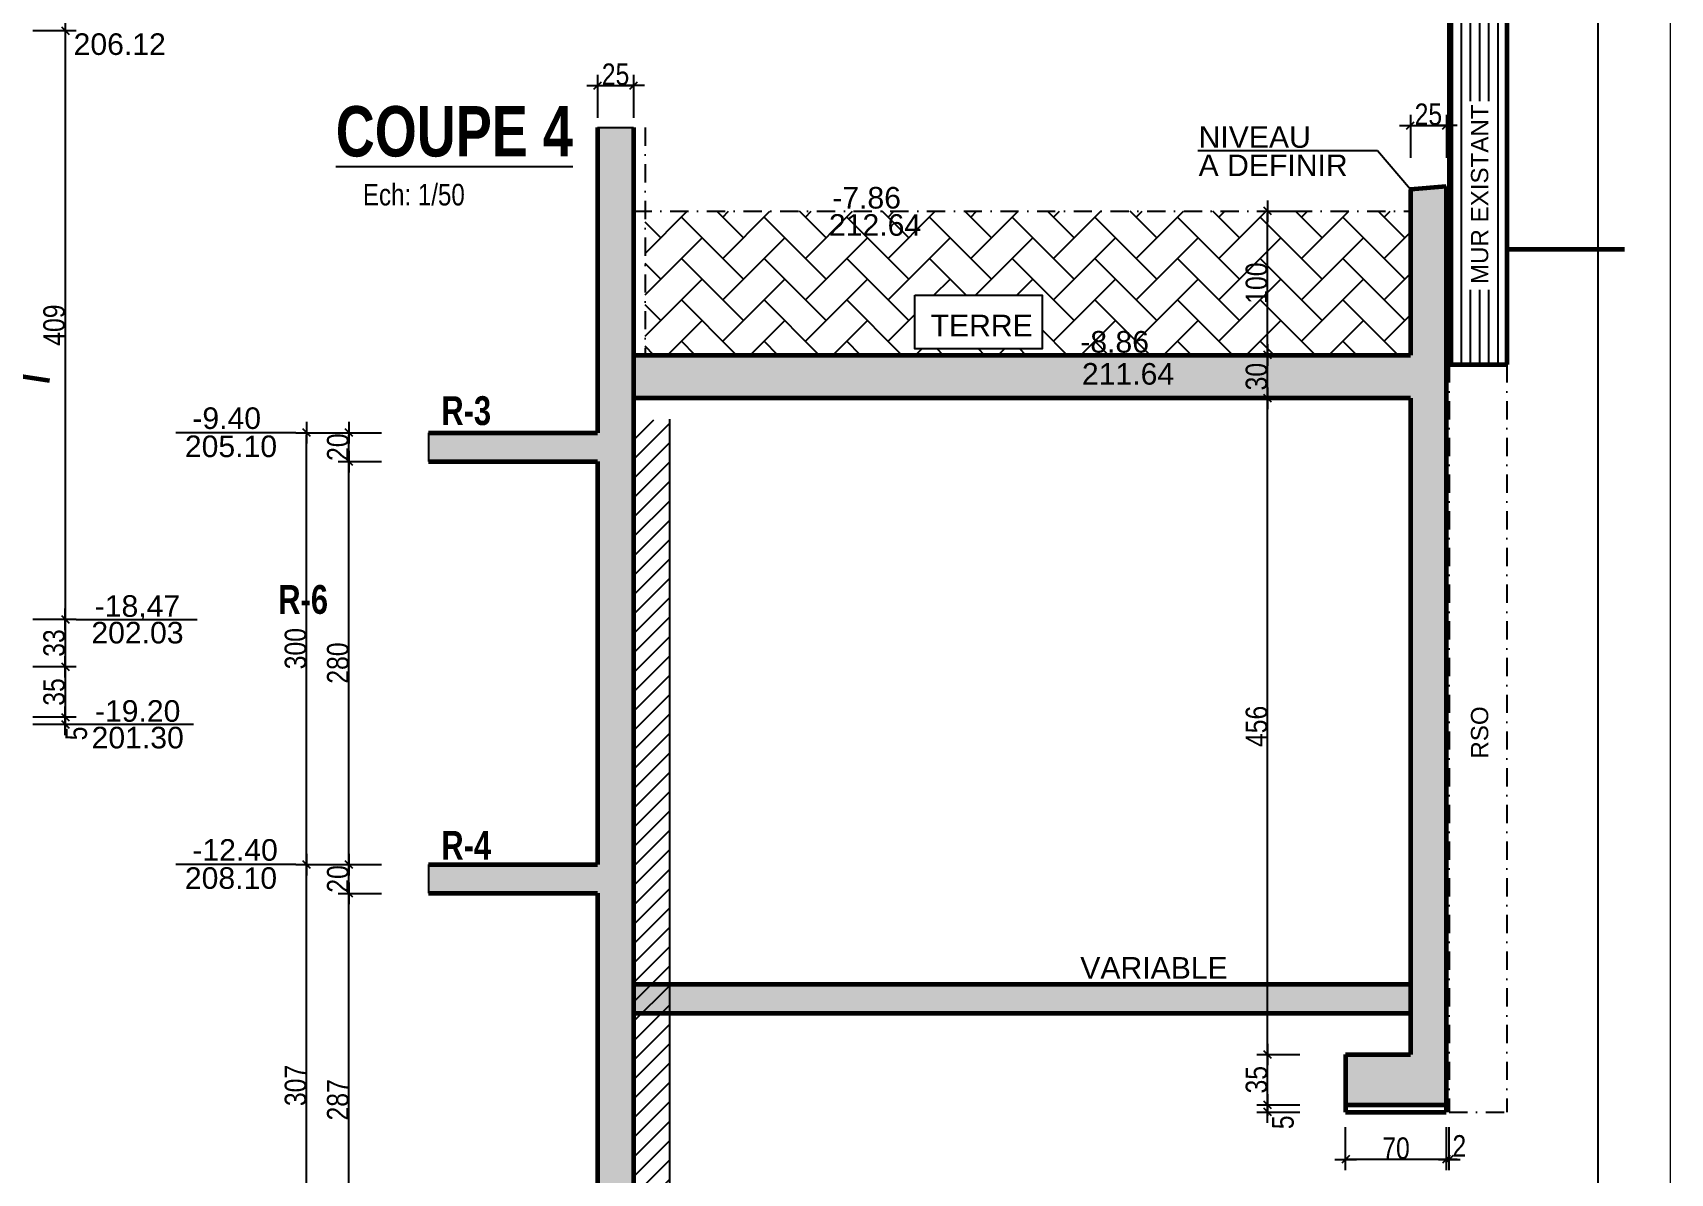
# Model space of a CAD drawing. Header units: millimetres. Extents: x -26249 to 60250, y -21218 to 23336.
# Drawn here: x 59112 to 60250, y 887 to 1680 of the extents above; entities that cross this region are included whole.
import ezdxf
from ezdxf.enums import TextEntityAlignment as Align

# ---------------------------------------------------------------- set-up
doc = ezdxf.new("R2010")
doc.units = ezdxf.units.MM
doc.linetypes.add('CACHEX2', pattern=[19.05, 12.7, -6.35])
doc.linetypes.add('TIRETPTX2', pattern=[50.8, 25.4, -12.7, 0, -12.7])
for name, color, linetype in [('01_cote_gen', 4, 'Continuous'), ('01_linteaux', 2, 'Continuous'), ('01_poch_murs', 253, 'Continuous'), ('01_texte', 230, 'Continuous'), ('AA_COTES', 2, 'Continuous')]:
    doc.layers.add(name, color=color, linetype=linetype)
doc.layers.add('01_murs_coup', color=5, linetype='Continuous', lineweight=60)
doc.styles.add('impact', font='impact.ttf')
doc.styles.add('MATTE_TXT', font='arial.ttf')
doc.styles.add('STYLE2', font='ARIALN.TTF')
doc.dimstyles.new('JB50', dxfattribs={"dimscale": 0.1, "dimtxt": 150, "dimasz": 15, "dimexe": 0.1, "dimexo": 0.1, "dimgap": 0.09, "dimtad": 1, "dimdec": 1, "dimdsep": 46, "dimtxsty": 'STYLE2', "dimblk1": 'BOND_G', "dimblk2": 'BOND_D', "dimsah": 1, "dimcen": 1.5, "dimdle": 0.01, "dimse1": 1, "dimse2": 1, "dimclrd": 4, "dimclre": 2, "dimclrt": 6, "dimazin": 2, "dimtfac": 2.333333, "dimtdec": 1, "dimtix": 1, "dimtmove": 2, "dimatfit": 3, "dimldrblk": 'BOND_G', "dimfxl": 1, "dimtolj": 1, "dimtzin": 0, "dimarcsym": 0})
pattern_1 = [(45, (47873.534, -776.239), (-6.735192, 6.735192), [])]

# ---------------------------------------------------------------- blocks, each defined once
blk = doc.blocks.new('BOND_G')
at = {"layer": 'AA_COTES', "color": 0}
for p, q in [((0, -5), (0, 15)), ((5, 0), (-5, 0)), ((1.77, 1.77), (-1.77, -1.77))]:
    blk.add_line(p, q, dxfattribs=at)
blk = doc.blocks.new('BOND_D')
at = {"layer": 'AA_COTES', "color": 0}
for p, q in [((5, 0), (-5, 0)), ((-1.77, -1.77), (1.77, 1.77)), ((0, 5), (0, -15))]:
    blk.add_line(p, q, dxfattribs=at)
blk = doc.blocks.new('*D1398')
at = {"layer": '01_cote_gen', "color": 4, "lineweight": -2, "transparency": 16777216}
blk.add_line((59134.8, 1237.8), (59134.8, 1205.8), dxfattribs=at)
at = {"layer": 'Defpoints', "color": 0, "transparency": 16777216}
for p in [(59124, 1239.3), (59112.3, 1204.3), (59134.8, 1204.3)]:
    blk.add_point(p, dxfattribs=at)
at = {"layer": '01_cote_gen', "color": 4, "lineweight": -2, "transparency": 16777216, "xscale": 1.5, "yscale": 1.5, "zscale": 1.5}
for name, p, rotation in [('BOND_G', (59134.8, 1239.3), 90), ('BOND_D', (59134.8, 1204.3), 270)]:
    blk.add_blockref(name, p, dxfattribs=dict(at, rotation=rotation))
at = {"layer": '01_cote_gen', "color": 6, "transparency": 16777216, "insert": (59127.1, 1221.8), "char_height": 15, "attachment_point": 5, "rotation": 90, "style": 'STYLE2'}
blk.add_mtext('\\A1;35', dxfattribs=at)
blk = doc.blocks.new('*D1399')
at = {"layer": '01_cote_gen', "color": 4, "lineweight": -2, "transparency": 16777216}
blk.add_line((59134.8, 1202.8), (59134.8, 1200.8), dxfattribs=at)
at = {"layer": 'Defpoints', "color": 0, "transparency": 16777216}
for p in [(59112.3, 1204.3), (59112.3, 1199.3), (59134.8, 1199.3)]:
    blk.add_point(p, dxfattribs=at)
at = {"layer": '01_cote_gen', "color": 4, "lineweight": -2, "transparency": 16777216, "xscale": 1.5, "yscale": 1.5, "zscale": 1.5}
for name, p, rotation in [('BOND_G', (59134.8, 1204.3), 90), ('BOND_D', (59134.8, 1199.3), 270)]:
    blk.add_blockref(name, p, dxfattribs=dict(at, rotation=rotation))
at = {"layer": '01_cote_gen', "color": 6, "transparency": 16777216, "insert": (59142.5, 1193), "char_height": 15, "attachment_point": 5, "rotation": 90, "style": 'STYLE2'}
blk.add_mtext('\\A1;5', dxfattribs=at)
blk = doc.blocks.new('*D1502')
at = {"layer": '01_cote_gen', "color": 4, "lineweight": -2, "transparency": 16777216}
blk.add_line((59134.8, 1679.7), (59134.8, 1273.7), dxfattribs=at)
at = {"layer": 'Defpoints', "color": 0, "transparency": 16777216}
for p in [(59112.1, 1681.2), (59127.3, 1272.2), (59134.8, 1272.2)]:
    blk.add_point(p, dxfattribs=at)
at = {"layer": '01_cote_gen', "color": 4, "lineweight": -2, "transparency": 16777216, "xscale": 1.5, "yscale": 1.5, "zscale": 1.5}
for name, p, rotation in [('BOND_G', (59134.8, 1681.2), 90), ('BOND_D', (59134.8, 1272.2), 270)]:
    blk.add_blockref(name, p, dxfattribs=dict(at, rotation=rotation))
at = {"layer": '01_cote_gen', "color": 6, "transparency": 16777216, "insert": (59127.1, 1476.7), "char_height": 15, "attachment_point": 5, "rotation": 90, "style": 'STYLE2'}
blk.add_mtext('\\A1;409', dxfattribs=at)
blk = doc.blocks.new('*D1504')
at = {"layer": '01_cote_gen', "color": 4, "lineweight": -2, "transparency": 16777216}
blk.add_line((59134.8, 1270.7), (59134.8, 1240.8), dxfattribs=at)
at = {"layer": 'Defpoints', "color": 0, "transparency": 16777216}
for p in [(59121, 1272.2), (59121, 1239.3), (59134.8, 1239.3)]:
    blk.add_point(p, dxfattribs=at)
at = {"layer": '01_cote_gen', "color": 4, "lineweight": -2, "transparency": 16777216, "xscale": 1.5, "yscale": 1.5, "zscale": 1.5}
for name, p, rotation in [('BOND_G', (59134.8, 1272.2), 90), ('BOND_D', (59134.8, 1239.3), 270)]:
    blk.add_blockref(name, p, dxfattribs=dict(at, rotation=rotation))
at = {"layer": '01_cote_gen', "color": 6, "transparency": 16777216, "insert": (59127.1, 1255.8), "char_height": 15, "attachment_point": 5, "rotation": 90, "style": 'STYLE2'}
blk.add_mtext('\\A1;33', dxfattribs=at)
blk = doc.blocks.new('*D1593')
at = {"layer": '01_cote_gen', "color": 4, "lineweight": -2, "transparency": 16777216}
blk.add_line((59970.5, 971.4), (59970.5, 1424.4), dxfattribs=at)
at = {"layer": 'Defpoints', "color": 0, "transparency": 16777216}
for p in [(59970.5, 1425.9), (60024.8, 1425.9), (60024.8, 969.9)]:
    blk.add_point(p, dxfattribs=at)
at = {"layer": '01_cote_gen', "color": 4, "lineweight": -2, "transparency": 16777216, "xscale": 1.5, "yscale": 1.5, "zscale": 1.5}
for name, p, rotation in [('BOND_D', (59970.5, 1425.9), 90), ('BOND_G', (59970.5, 969.9), 270)]:
    blk.add_blockref(name, p, dxfattribs=dict(at, rotation=rotation))
at = {"layer": '01_cote_gen', "color": 6, "transparency": 16777216, "insert": (59962.9, 1197.9), "char_height": 15, "attachment_point": 5, "rotation": 90, "style": 'STYLE2'}
blk.add_mtext('\\A1;456', dxfattribs=at)
blk = doc.blocks.new('*D1595')
at = {"layer": '01_cote_gen', "color": 4, "lineweight": -2, "transparency": 16777216}
blk.add_line((59970.5, 1457.4), (59970.5, 1554.4), dxfattribs=at)
at = {"layer": 'Defpoints', "color": 0, "transparency": 16777216}
for p in [(59970.5, 1555.9), (59993, 1555.9), (59993, 1455.9)]:
    blk.add_point(p, dxfattribs=at)
at = {"layer": '01_cote_gen', "color": 4, "lineweight": -2, "transparency": 16777216, "xscale": 1.5, "yscale": 1.5, "zscale": 1.5}
for name, p, rotation in [('BOND_D', (59970.5, 1555.9), 90), ('BOND_G', (59970.5, 1455.9), 270)]:
    blk.add_blockref(name, p, dxfattribs=dict(at, rotation=rotation))
at = {"layer": '01_cote_gen', "color": 6, "transparency": 16777216, "insert": (59962.9, 1505.9), "char_height": 15, "attachment_point": 5, "rotation": 90, "style": 'STYLE2'}
blk.add_mtext('\\A1;100', dxfattribs=at)
blk = doc.blocks.new('*D1596')
at = {"layer": '01_cote_gen', "color": 4, "lineweight": -2, "transparency": 16777216}
blk.add_line((59970.5, 936.4), (59970.5, 968.4), dxfattribs=at)
at = {"layer": 'Defpoints', "color": 0, "transparency": 16777216}
for p in [(59970.5, 969.9), (60024.8, 969.9), (60024.8, 934.9)]:
    blk.add_point(p, dxfattribs=at)
at = {"layer": '01_cote_gen', "color": 4, "lineweight": -2, "transparency": 16777216, "xscale": 1.5, "yscale": 1.5, "zscale": 1.5}
for name, p, rotation in [('BOND_D', (59970.5, 969.9), 90), ('BOND_G', (59970.5, 934.9), 270)]:
    blk.add_blockref(name, p, dxfattribs=dict(at, rotation=rotation))
at = {"layer": '01_cote_gen', "color": 6, "transparency": 16777216, "insert": (59962.9, 952.4), "char_height": 15, "attachment_point": 5, "rotation": 90, "style": 'STYLE2'}
blk.add_mtext('\\A1;35', dxfattribs=at)
blk = doc.blocks.new('*D1597')
at = {"layer": '01_cote_gen', "color": 4, "lineweight": -2, "transparency": 16777216}
blk.add_line((59970.5, 931.4), (59970.5, 933.4), dxfattribs=at)
at = {"layer": 'Defpoints', "color": 0, "transparency": 16777216}
for p in [(59970.5, 934.9), (60042.8, 934.9), (60042.8, 929.9)]:
    blk.add_point(p, dxfattribs=at)
at = {"layer": '01_cote_gen', "color": 4, "lineweight": -2, "transparency": 16777216, "xscale": 1.5, "yscale": 1.5, "zscale": 1.5}
for name, p, rotation in [('BOND_D', (59970.5, 934.9), 90), ('BOND_G', (59970.5, 929.9), 270)]:
    blk.add_blockref(name, p, dxfattribs=dict(at, rotation=rotation))
at = {"layer": '01_cote_gen', "color": 6, "transparency": 16777216, "insert": (59981.3, 922.8), "char_height": 15, "attachment_point": 5, "rotation": 90, "style": 'STYLE2'}
blk.add_mtext('\\A1;5', dxfattribs=at)
blk = doc.blocks.new('*D1602')
at = {"layer": '01_cote_gen', "color": 4, "lineweight": -2, "transparency": 16777216}
blk.add_line((59332, 1103.4), (59332, 1380.4), dxfattribs=at)
at = {"layer": 'Defpoints', "color": 0, "transparency": 16777216}
for p in [(59332, 1381.9), (59387.4, 1381.9), (59387.4, 1101.9)]:
    blk.add_point(p, dxfattribs=at)
at = {"layer": '01_cote_gen', "color": 4, "lineweight": -2, "transparency": 16777216, "xscale": 1.5, "yscale": 1.5, "zscale": 1.5}
for name, p, rotation in [('BOND_D', (59332, 1381.9), 90), ('BOND_G', (59332, 1101.9), 270)]:
    blk.add_blockref(name, p, dxfattribs=dict(at, rotation=rotation))
at = {"layer": '01_cote_gen', "color": 6, "transparency": 16777216, "insert": (59324.3, 1241.9), "char_height": 15, "attachment_point": 5, "rotation": 90, "style": 'STYLE2'}
blk.add_mtext('\\A1;280', dxfattribs=at)
blk = doc.blocks.new('*D1603')
at = {"layer": '01_cote_gen', "color": 4, "lineweight": -2, "transparency": 16777216}
blk.add_line((59332, 1383.4), (59332, 1400.4), dxfattribs=at)
at = {"layer": 'Defpoints', "color": 0, "transparency": 16777216}
for p in [(59332, 1401.9), (59387.4, 1401.9), (59387.4, 1381.9)]:
    blk.add_point(p, dxfattribs=at)
at = {"layer": '01_cote_gen', "color": 4, "lineweight": -2, "transparency": 16777216, "xscale": 1.5, "yscale": 1.5, "zscale": 1.5}
for name, p, rotation in [('BOND_D', (59332, 1401.9), 90), ('BOND_G', (59332, 1381.9), 270)]:
    blk.add_blockref(name, p, dxfattribs=dict(at, rotation=rotation))
at = {"layer": '01_cote_gen', "color": 6, "transparency": 16777216, "insert": (59324.3, 1391.9), "char_height": 15, "attachment_point": 5, "rotation": 90, "style": 'STYLE2'}
blk.add_mtext('\\A1;20', dxfattribs=at)
blk = doc.blocks.new('*D1591')
at = {"layer": '01_cote_gen', "color": 4, "lineweight": -2, "transparency": 16777216}
blk.add_line((60093.3, 897), (60026.3, 897), dxfattribs=at)
at = {"layer": 'Defpoints', "color": 0, "transparency": 16777216}
for p in [(60024.8, 929.9), (60094.8, 929.9), (60024.8, 897)]:
    blk.add_point(p, dxfattribs=at)
at = {"layer": '01_cote_gen', "color": 4, "lineweight": -2, "transparency": 16777216, "xscale": 1.5, "yscale": 1.5, "zscale": 1.5, "rotation": 180}
blk.add_blockref('BOND_D', (60024.8, 897), dxfattribs=at)
at = {"layer": '01_cote_gen', "color": 4, "lineweight": -2, "transparency": 16777216, "xscale": 1.5, "yscale": 1.5, "zscale": 1.5}
blk.add_blockref('BOND_G', (60094.8, 897), dxfattribs=at)
at = {"layer": '01_cote_gen', "color": 6, "transparency": 16777216, "insert": (60059.8, 904.7), "char_height": 15, "attachment_point": 5, "style": 'STYLE2'}
blk.add_mtext('\\A1;70', dxfattribs=at)
blk = doc.blocks.new('*D1592')
at = {"layer": '01_cote_gen', "color": 4, "lineweight": -2, "transparency": 16777216}
for p, q in [((60093.3, 897), (60091.8, 897)), ((60094.8, 897), (60096.8, 897)), ((60098.3, 897), (60099.8, 897))]:
    blk.add_line(p, q, dxfattribs=at)
at = {"layer": 'Defpoints', "color": 0, "transparency": 16777216}
for p in [(60094.8, 929.9), (60096.8, 929.9), (60096.8, 897)]:
    blk.add_point(p, dxfattribs=at)
at = {"layer": '01_cote_gen', "color": 4, "lineweight": -2, "transparency": 16777216, "xscale": 1.5, "yscale": 1.5, "zscale": 1.5}
blk.add_blockref('BOND_G', (60094.8, 897), dxfattribs=at)
at = {"layer": '01_cote_gen', "color": 4, "lineweight": -2, "transparency": 16777216, "xscale": 1.5, "yscale": 1.5, "zscale": 1.5, "rotation": 180}
blk.add_blockref('BOND_D', (60096.8, 897), dxfattribs=at)
at = {"layer": '01_cote_gen', "color": 6, "transparency": 16777216, "insert": (60103.8, 906.4), "char_height": 15, "attachment_point": 5, "style": 'STYLE2'}
blk.add_mtext('\\A1;2', dxfattribs=at)
blk = doc.blocks.new('*D1492')
at = {"layer": '01_cote_gen', "color": 4, "lineweight": -2, "transparency": 16777216}
blk.add_line((60071.3, 1615.4), (60093.3, 1615.4), dxfattribs=at)
at = {"layer": 'Defpoints', "color": 0, "transparency": 16777216}
for p in [(60094.8, 1615.4), (60069.8, 1590.1), (60094.8, 1592.1)]:
    blk.add_point(p, dxfattribs=at)
at = {"layer": '01_cote_gen', "color": 4, "lineweight": -2, "transparency": 16777216, "xscale": 1.5, "yscale": 1.5, "zscale": 1.5, "rotation": 180}
blk.add_blockref('BOND_G', (60069.8, 1615.4), dxfattribs=at)
at = {"layer": '01_cote_gen', "color": 4, "lineweight": -2, "transparency": 16777216, "xscale": 1.5, "yscale": 1.5, "zscale": 1.5}
blk.add_blockref('BOND_D', (60094.8, 1615.4), dxfattribs=at)
at = {"layer": '01_cote_gen', "color": 6, "transparency": 16777216, "insert": (60082.3, 1623.1), "char_height": 15, "attachment_point": 5, "style": 'STYLE2'}
blk.add_mtext('\\A1;25', dxfattribs=at)
blk = doc.blocks.new('*D1594')
at = {"layer": '01_cote_gen', "color": 4, "lineweight": -2, "transparency": 16777216}
blk.add_line((59970.5, 1427.4), (59970.5, 1454.4), dxfattribs=at)
at = {"layer": 'Defpoints', "color": 0, "transparency": 16777216}
for p in [(59970.5, 1455.9), (59993, 1455.9), (59993, 1425.9)]:
    blk.add_point(p, dxfattribs=at)
at = {"layer": '01_cote_gen', "color": 4, "lineweight": -2, "transparency": 16777216, "xscale": 1.5, "yscale": 1.5, "zscale": 1.5}
for name, p, rotation in [('BOND_D', (59970.5, 1455.9), 90), ('BOND_G', (59970.5, 1425.9), 270)]:
    blk.add_blockref(name, p, dxfattribs=dict(at, rotation=rotation))
at = {"layer": '01_cote_gen', "color": 6, "transparency": 16777216, "insert": (59962.9, 1440.9), "char_height": 15, "attachment_point": 5, "rotation": 90, "style": 'STYLE2'}
blk.add_mtext('\\A1;30', dxfattribs=at)
blk = doc.blocks.new('*D1601')
at = {"layer": '01_cote_gen', "color": 4, "lineweight": -2, "transparency": 16777216}
blk.add_line((59332, 796.4), (59332, 1080.4), dxfattribs=at)
at = {"layer": 'Defpoints', "color": 0, "transparency": 16777216}
for p in [(59332, 1081.9), (59387.4, 1081.9), (59354.5, 794.9)]:
    blk.add_point(p, dxfattribs=at)
at = {"layer": '01_cote_gen', "color": 4, "lineweight": -2, "transparency": 16777216, "xscale": 1.5, "yscale": 1.5, "zscale": 1.5}
for name, p, rotation in [('BOND_D', (59332, 1081.9), 90), ('BOND_G', (59332, 794.9), 270)]:
    blk.add_blockref(name, p, dxfattribs=dict(at, rotation=rotation))
at = {"layer": '01_cote_gen', "color": 6, "transparency": 16777216, "insert": (59324.3, 938.4), "char_height": 15, "attachment_point": 5, "rotation": 90, "style": 'STYLE2'}
blk.add_mtext('\\A1;287', dxfattribs=at)
blk = doc.blocks.new('*D1598')
at = {"layer": '01_cote_gen', "color": 4, "lineweight": -2, "transparency": 16777216}
blk.add_line((59302.5, 1103.4), (59302.5, 1400.4), dxfattribs=at)
at = {"layer": 'Defpoints', "color": 0, "transparency": 16777216}
for p in [(59302.5, 1401.9), (59460.6, 1401.9), (59387.4, 1101.9)]:
    blk.add_point(p, dxfattribs=at)
at = {"layer": '01_cote_gen', "color": 4, "lineweight": -2, "transparency": 16777216, "xscale": 1.5, "yscale": 1.5, "zscale": 1.5}
for name, p, rotation in [('BOND_D', (59302.5, 1401.9), 90), ('BOND_G', (59302.5, 1101.9), 270)]:
    blk.add_blockref(name, p, dxfattribs=dict(at, rotation=rotation))
at = {"layer": '01_cote_gen', "color": 6, "transparency": 16777216, "insert": (59294.9, 1251.9), "char_height": 15, "attachment_point": 5, "rotation": 90, "style": 'STYLE2'}
blk.add_mtext('\\A1;300', dxfattribs=at)
blk = doc.blocks.new('*D1495')
at = {"layer": '01_cote_gen', "color": 4, "lineweight": -2, "transparency": 16777216}
blk.add_line((59332, 1083.4), (59332, 1100.4), dxfattribs=at)
at = {"layer": 'Defpoints', "color": 0, "transparency": 16777216}
for p in [(59325, 1101.9), (59332, 1101.9), (59354.5, 1081.9)]:
    blk.add_point(p, dxfattribs=at)
at = {"layer": '01_cote_gen', "color": 4, "lineweight": -2, "transparency": 16777216, "xscale": 1.5, "yscale": 1.5, "zscale": 1.5}
for name, p, rotation in [('BOND_D', (59332, 1101.9), 90), ('BOND_G', (59332, 1081.9), 270)]:
    blk.add_blockref(name, p, dxfattribs=dict(at, rotation=rotation))
at = {"layer": '01_cote_gen', "color": 6, "transparency": 16777216, "insert": (59324.3, 1091.9), "char_height": 15, "attachment_point": 5, "rotation": 90, "style": 'STYLE2'}
blk.add_mtext('\\A1;20', dxfattribs=at)
blk = doc.blocks.new('*D1496')
at = {"layer": '01_cote_gen', "color": 4, "lineweight": -2, "transparency": 16777216}
blk.add_line((59302.5, 796.4), (59302.5, 1100.4), dxfattribs=at)
at = {"layer": 'Defpoints', "color": 0, "transparency": 16777216}
for p in [(59302.5, 1101.9), (59310, 1101.9), (59310, 794.9)]:
    blk.add_point(p, dxfattribs=at)
at = {"layer": '01_cote_gen', "color": 4, "lineweight": -2, "transparency": 16777216, "xscale": 1.5, "yscale": 1.5, "zscale": 1.5}
for name, p, rotation in [('BOND_D', (59302.5, 1101.9), 90), ('BOND_G', (59302.5, 794.9), 270)]:
    blk.add_blockref(name, p, dxfattribs=dict(at, rotation=rotation))
at = {"layer": '01_cote_gen', "color": 6, "transparency": 16777216, "insert": (59294.9, 948.4), "char_height": 15, "attachment_point": 5, "rotation": 90, "style": 'STYLE2'}
blk.add_mtext('\\A1;307', dxfattribs=at)
blk = doc.blocks.new('*D1604')
at = {"layer": '01_cote_gen', "color": 4, "lineweight": -2, "transparency": 16777216}
blk.add_line((59506.3, 1643.2), (59528.3, 1643.2), dxfattribs=at)
at = {"layer": 'Defpoints', "color": 0, "transparency": 16777216}
for p in [(59529.8, 1643.2), (59504.8, 1614), (59529.8, 1614)]:
    blk.add_point(p, dxfattribs=at)
at = {"layer": '01_cote_gen', "color": 4, "lineweight": -2, "transparency": 16777216, "xscale": 1.5, "yscale": 1.5, "zscale": 1.5, "rotation": 180}
blk.add_blockref('BOND_G', (59504.8, 1643.2), dxfattribs=at)
at = {"layer": '01_cote_gen', "color": 4, "lineweight": -2, "transparency": 16777216, "xscale": 1.5, "yscale": 1.5, "zscale": 1.5}
blk.add_blockref('BOND_D', (59529.8, 1643.2), dxfattribs=at)
at = {"layer": '01_cote_gen', "color": 6, "transparency": 16777216, "insert": (59517.3, 1650.9), "char_height": 15, "attachment_point": 5, "style": 'STYLE2'}
blk.add_mtext('\\A1;25', dxfattribs=at)

msp = doc.modelspace()

# ---------------------------------------------------------------- hatches: boundary and pattern name
at = {"layer": '01_poch_murs'}
h = msp.add_hatch(dxfattribs=at)
h.set_pattern_fill('ANSI31', color=256, scale=2, angle=45)
h.set_pattern_definition([(90, (37854.8933, -91.411), (-6.35, 1e-15), [])])
h.paths.add_polyline_path([(60136.774, 1802.022), (60096.774, 1802.022), (60096.774, 1449.428), (60136.774, 1449.428)])
h.paths.add_polyline_path([(60127.203, 1501.221), (60127.203, 1632.23), (60108.589, 1632.23), (60108.589, 1501.221)], flags=16)
h = msp.add_hatch(color=256, dxfattribs=at)
h.dxf.hatch_style = 1
h.paths.add_polyline_path([(59529.774, 1613.986), (59504.774, 1613.986), (59504.774, 1401.93), (59387.359, 1401.93), (59387.359, 1381.93), (59504.774, 1381.93), (59504.774, 1101.93), (59387.359, 1101.93), (59387.359, 1081.93), (59504.774, 1081.93), (59504.774, 794.93), (59387.359, 794.93), (59387.359, 771.93), (59504.774, 771.93), (59504.774, 461.93), (59529.774, 461.93)])
h.paths.add_polyline_path([(60094.774, 1572.954), (60069.774, 1570.954), (60069.774, 1455.929), (59529.774, 1455.929), (59529.774, 1425.929), (60069.774, 1425.929), (60069.774, 969.947), (60024.774, 969.947), (60024.774, 934.94), (60094.774, 934.94)])
h.paths.add_polyline_path([(60069.774, 1018.465), (59529.774, 1018.465), (59529.774, 998.465), (60069.774, 998.465)])
h.paths.add_polyline_path([(59529.774, 461.93), (59504.774, 461.93), (59459.774, 461.93), (59459.774, 426.93), (59529.774, 426.93)])
h.paths.add_polyline_path([(59504.774, 494.93), (59387.359, 494.93), (59387.359, 481.93), (59504.774, 481.93)], flags=17)
h = msp.add_hatch(dxfattribs=at)
h.set_pattern_fill('AR-HBONE', color=256, scale=0.2)
h.set_pattern_definition([(45, (47694.697, 0), (3e-15, 28.73682), [60.96, -20.32]), (135, (47709.066, 14.368), (3e-15, 28.73682), [60.96, -20.32])])
h.paths.add_polyline_path([(60069.774, 1555.929), (59537.774, 1555.929), (59537.774, 1455.929), (60069.774, 1455.929)])
h.paths.add_polyline_path([(59725.234, 1497.535), (59813.824, 1497.535), (59813.824, 1460.243), (59725.234, 1460.243)], flags=16)
h.paths.add_polyline_path([(59978.388, 1487.347), (59978.388, 1523.517), (59947.161, 1523.517), (59947.161, 1487.347)], flags=24)
h.paths.add_polyline_path([(59661.786, 1534.712), (59733.538, 1534.712), (59733.538, 1557.688), (59661.786, 1557.688)], flags=9)
h.paths.add_polyline_path([(59836.497, 1453.525), (59891.918, 1453.525), (59891.918, 1476.501), (59836.497, 1476.501)], flags=9)
h.paths.add_polyline_path([(59732.529, 1465.185), (59811.049, 1465.185), (59811.049, 1487.685), (59732.529, 1487.685)], flags=8)
h = msp.add_hatch(dxfattribs=at)
h.set_pattern_fill('ANSI31', color=256, scale=3)
h.set_pattern_definition(pattern_1)
h.paths.add_polyline_path([(59554.774, 1410.918), (59537.774, 1410.918), (59537.774, 1114.93), (59554.774, 1114.962)])
h.paths.add_polyline_path([(59537.774, 1410.918), (59529.774, 1410.918), (59529.774, 1070.93), (59537.774, 1070.93)])
h.paths.add_polyline_path([(59554.774, 1114.962), (59537.774, 1114.93), (59537.774, 1070.93), (59554.774, 1070.93)])
h = msp.add_hatch(dxfattribs=at)
h.set_pattern_fill('ANSI31', color=256, scale=3)
h.set_pattern_definition(pattern_1)
h.paths.add_polyline_path([(59554.774, 1070.93), (59529.774, 1070.93), (59529.774, 1045.93), (59554.774, 1045.93)])
h.paths.add_polyline_path([(59554.774, 1045.93), (59529.774, 1045.93), (59529.774, 794.93), (59554.774, 794.93)])
h.paths.add_polyline_path([(59554.774, 794.93), (59529.774, 794.93), (59529.774, 774.93), (59554.774, 774.93)])
h.paths.add_polyline_path([(59554.774, 774.93), (59529.774, 774.93), (59529.774, 461.93), (59529.774, 421.93), (59554.774, 438.547)])
h.paths.add_polyline_path([(59554.774, 438.547), (59529.774, 421.93), (59529.774, 383.033), (59554.774, 383.033)])
h.paths.add_polyline_path([(59552.341, 633.877), (59552.341, 740.702), (59533.715, 740.702), (59533.715, 633.877)], flags=24)

# ---------------------------------------------------------------- linework, layer by layer
at = {"layer": '01_linteaux', "linetype": 'TIRETPTX2', "ltscale": 0.5}
for p, q in [((59537.774, 1613.986), (59537.774, 1455.929)), ((59529.774, 1555.929), (60069.774, 1555.929)), ((60096.774, 1449.428), (60096.774, 929.94)), ((60136.774, 1449.428), (60136.774, 929.94)), ((60096.774, 929.94), (60136.774, 929.94))]:
    msp.add_line(p, q, dxfattribs=at)
at = {"layer": '01_linteaux'}
msp.add_line((59554.774, 1411.427), (59554.774, 383.033), dxfattribs=at)
at = {"layer": '01_murs_coup', "linetype": 'Continuous', "lineweight": 5}
msp.add_line((60250.424, 2968.323), (60250.424, 253.323), dxfattribs=at)
at = {"layer": '01_murs_coup'}
for p, q in [((60096.774, 1802.022), (60096.774, 1449.428)), ((60136.774, 1802.022), (60136.774, 1449.428)), ((59504.774, 1613.986), (59504.774, 1401.93)), ((59529.774, 1613.986), (59529.774, 461.93)), ((60094.774, 1572.954), (60069.774, 1570.954)), ((60069.774, 1570.954), (60069.774, 1455.929)), ((60094.774, 1572.954), (60094.774, 929.94)), ((60136.774, 1529.428), (60218.656, 1529.428)), ((59529.774, 1455.929), (60069.774, 1455.929)), ((60096.774, 1449.428), (60136.774, 1449.428)), ((60069.774, 1425.929), (59529.774, 1425.929)), ((60069.774, 1425.929), (60069.774, 969.947)), ((59387.359, 1401.93), (59504.774, 1401.93)), ((59387.359, 1381.93), (59504.774, 1381.93)), ((59504.774, 1381.93), (59504.774, 1101.93)), ((59387.359, 1101.93), (59504.774, 1101.93)), ((59387.359, 1081.93), (59504.774, 1081.93)), ((59504.774, 1081.93), (59504.774, 794.93)), ((60069.774, 1018.465), (59529.774, 1018.465)), ((60069.774, 998.465), (59529.774, 998.465)), ((60024.774, 969.947), (60069.774, 969.947)), ((60024.774, 969.947), (60024.774, 929.94)), ((60024.774, 934.94), (60094.774, 934.94)), ((60024.774, 929.94), (60094.774, 929.94))]:
    msp.add_line(p, q, dxfattribs=at)
at = {"layer": '01_murs_coup', "linetype": 'CACHEX2', "ltscale": 3}
msp.add_lwpolyline([(51531.49, 2849.444), (51941.74, 2756.168), (53716.486, 2388.168), (54315.826, 2256.168), (55606.63, 1971.168), (55948.057, 1908.168), (57782.63, 1644.168), (58468.98, 1537.168), (59123.919, 1438.298)], dxfattribs=at)
at = {"layer": '01_murs_coup', "const_width": 3}
msp.add_lwpolyline([(60136.774, 1529.428), (60218.656, 1529.428)], dxfattribs=at)
at = {"layer": '01_poch_murs'}
for p, q in [((59504.774, 1613.986), (59529.774, 1613.986)), ((59387.359, 1401.93), (59387.359, 1381.93)), ((59387.359, 1101.93), (59387.359, 1081.93))]:
    msp.add_line(p, q, dxfattribs=at)
at = {"layer": '01_texte'}
for p, q in [((60200.424, 253.323), (60200.424, 2918.323)), ((60047.021, 1597.915), (59922.134, 1597.915)), ((60069.774, 1570.954), (60047.021, 1597.915)), ((59295.023, 1401.93), (59211.643, 1401.93)), ((59142.267, 1272.198), (59226.488, 1272.198)), ((59142.267, 1199.332), (59223.96, 1199.332)), ((59295.023, 1101.93), (59211.643, 1101.93))]:
    msp.add_line(p, q, dxfattribs=at)
msp.add_lwpolyline([(59725.234, 1497.535), (59813.824, 1497.535), (59813.824, 1460.243), (59725.234, 1460.243)], close=True, dxfattribs=at)

# ---------------------------------------------------------------- texts
for s, height, style, p in [('206.12', 15, 'MATTE_TXT', (59140.571, 1664.437)), ('NIVEAU', 15, 'MATTE_TXT', (59922.581, 1599.923)), ('A DEFINIR', 15, 'MATTE_TXT', (59922.581, 1580.233)), ('-7.86', 15, 'MATTE_TXT', (59667.928, 1557.702)), ('212.64', 15, 'MATTE_TXT', (59665.616, 1538.797)), ('TERRE', 15, 'MATTE_TXT', (59736.279, 1468.935)), ('-8.86', 15, 'MATTE_TXT', (59840.326, 1457.61)), ('211.64', 15, 'MATTE_TXT', (59841.487, 1435.347)), ('R-3', 20, 'impact', (59396.203, 1407.304)), ('-9.40', 15, 'MATTE_TXT', (59223.107, 1404.548)), ('205.10', 15, 'MATTE_TXT', (59217.922, 1385.01)), ('R-6', 20, 'impact', (59282.863, 1276.094)), ('-19.20', 15, 'MATTE_TXT', (59155.39, 1201.105)), ('201.30', 15, 'MATTE_TXT', (59153.078, 1182.6)), ('-12.40', 15, 'MATTE_TXT', (59223.107, 1104.548)), ('R-4', 20, 'impact', (59396.203, 1105.199)), ('208.10', 15, 'MATTE_TXT', (59217.922, 1085.01)), ('VARIABLE', 15, 'MATTE_TXT', (59840.326, 1022.62))]:
    msp.add_text(s, height=height, dxfattribs=dict(at, style=style)).set_placement(p)
at = {"layer": '01_texte', "style": 'impact'}
msp.add_text('%%UCOUPE 4', height=35, dxfattribs=at).set_placement((59405.222, 1583.377), align=Align.BOTTOM_CENTER)
at = {"layer": '01_texte', "style": 'MATTE_TXT'}
for s, p in [('MUR EXISTANT', (60123.896, 1505.247)), ('RSO', (60123.896, 1175.505))]:
    msp.add_text(s, height=12, rotation=90, dxfattribs=at).set_placement(p)
at = {"layer": '01_texte', "style": 'MATTE_TXT', "width": 0.8}
msp.add_text('Ech: 1/50', height=15, dxfattribs=at).set_placement((59377.084, 1555.357), align=Align.BOTTOM_CENTER)
at = {"layer": '01_texte', "char_height": 15, "attachment_point": 2, "line_spacing_factor": 0.894142, "style": 'MATTE_TXT'}
for s, insert in [('-18,47', (59184.955, 1289.033)), ('202.03', (59184.955, 1270.528))]:
    msp.add_mtext(s, dxfattribs=dict(at, insert=insert))

# ---------------------------------------------------------------- dimensions: what is measured, and where the dimension line sits
at = {"layer": '01_cote_gen'}
for base, p1, p2, picture, middle in [((59134.767, 1272.198), (59112.085, 1681.168), (59127.267, 1272.198), '*D1502', (59127.1, 1476.683)), ((59970.524, 1555.929), (59993.024, 1455.929), (59993.024, 1555.929), '*D1595', (59962.856, 1505.929)), ((59970.524, 1455.929), (59993.024, 1425.929), (59993.024, 1455.929), '*D1594', (59962.856, 1440.929)), ((59970.524, 1425.929), (60024.774, 969.947), (60024.774, 1425.929), '*D1593', (59962.856, 1197.938)), ((59302.523, 1401.93), (59387.359, 1101.93), (59460.648, 1401.93), '*D1598', (59294.855, 1251.93)), ((59331.979, 1401.93), (59387.359, 1381.93), (59387.359, 1401.93), '*D1603', (59324.312, 1391.93)), ((59331.979, 1381.93), (59387.359, 1101.93), (59387.359, 1381.93), '*D1602', (59324.312, 1241.93)), ((59134.767, 1204.332), (59123.965, 1239.332), (59112.267, 1204.332), '*D1398', (59127.1, 1221.832)), ((59302.523, 1101.93), (59310.023, 794.93), (59310.023, 1101.93), '*D1496', (59294.855, 948.43)), ((59331.979, 1101.93), (59354.479, 1081.93), (59325.023, 1101.93), '*D1495', (59324.312, 1091.93)), ((59331.979, 1081.93), (59354.479, 794.93), (59387.359, 1081.93), '*D1601', (59324.312, 938.43)), ((59970.524, 969.947), (60024.774, 934.94), (60024.774, 969.947), '*D1596', (59962.856, 952.443))]:
    dim = msp.add_linear_dim(base=base, p1=p1, p2=p2, angle=90, dimstyle='JB50', dxfattribs=at)
    dim.commit()
    dim.dimension.update_dxf_attribs({"geometry": picture, "text_midpoint": middle})
for base, p1, p2, picture, middle in [((59529.774, 1643.232), (59504.774, 1613.986), (59529.774, 1613.986), '*D1604', (59517.274, 1650.9)), ((60094.774, 1615.401), (60069.774, 1590.141), (60094.774, 1592.141), '*D1492', (60082.274, 1623.069)), ((60024.774, 896.984), (60094.774, 929.94), (60024.774, 929.94), '*D1591', (60059.774, 904.652))]:
    dim = msp.add_linear_dim(base=base, p1=p1, p2=p2, dimstyle='JB50', dxfattribs=at)
    dim.commit()
    dim.dimension.update_dxf_attribs({"geometry": picture, "text_midpoint": middle})
dim = msp.add_linear_dim(base=(59134.767, 1239.332), p1=(59120.968, 1272.198), p2=(59120.968, 1239.332), angle=90, text='33', dimstyle='JB50', dxfattribs=at)
dim.commit()
dim.dimension.update_dxf_attribs({"geometry": '*D1504', "text_midpoint": (59127.1, 1255.765)})
for base, p1, p2, picture, middle in [((59134.767, 1199.332), (59112.267, 1204.332), (59112.267, 1199.332), '*D1399', (59142.548, 1192.952)), ((59970.524, 934.94), (60042.784, 929.94), (60042.784, 934.94), '*D1597', (59981.304, 922.783))]:
    dim = msp.add_linear_dim(base=base, p1=p1, p2=p2, angle=90, dimstyle='JB50', dxfattribs=at)
    dim.commit()
    dim.dimension.update_dxf_attribs({"geometry": picture, "text_midpoint": middle, "dimtype": 160})
dim = msp.add_linear_dim(base=(60096.774, 896.984), p1=(60094.774, 929.94), p2=(60096.774, 929.94), dimstyle='JB50', dxfattribs=at)
dim.commit()
dim.dimension.update_dxf_attribs({"geometry": '*D1592', "text_midpoint": (60103.815, 906.431), "dimtype": 160})

doc.saveas('drawing.dxf')
